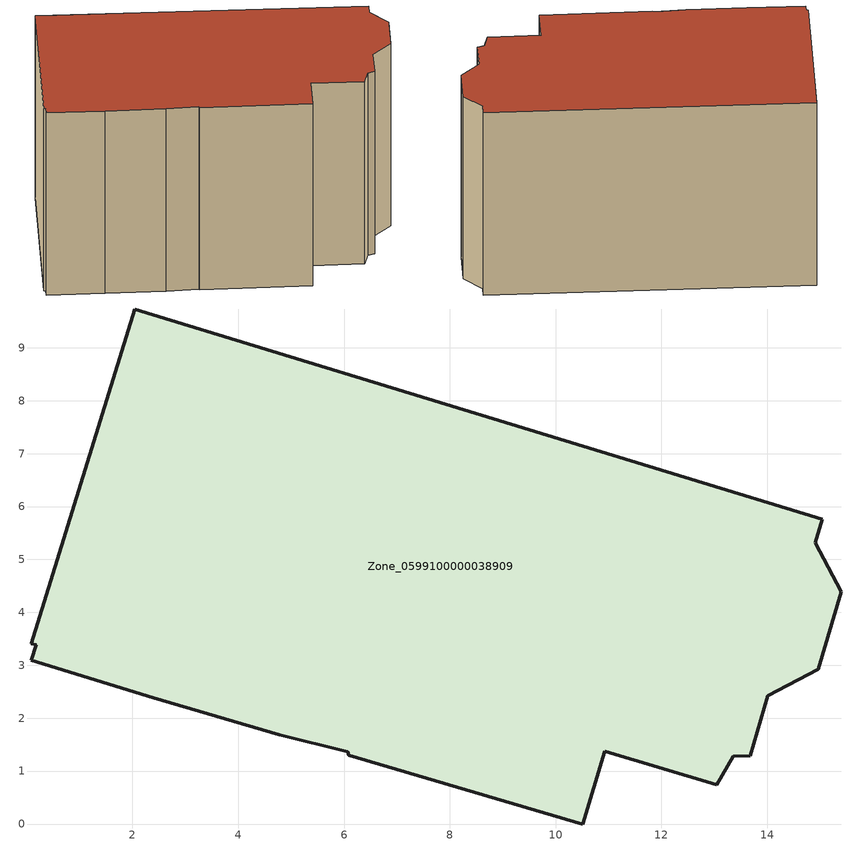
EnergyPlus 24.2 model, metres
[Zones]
Zone_0599100000038909
 floor ground (C_G): 0.09,3.1 0.18,3.39 0.09,3.4 2.04,9.73 15.04,5.76 14.91,5.32 15.4,4.39 14.96,2.93 14.01,2.43 13.68,1.29 13.36,1.28 13.04,0.74 10.93,1.38 10.52,0 6.09,1.3 6.07,1.37 4.78,1.69 2.39,2.39 z0
 wall outside (C_F): 15.04,5.76 2.04,9.73 0.09,3.4 0.18,3.39 0.09,3.1 2.39,2.39 4.78,1.69 6.07,1.37 6.09,1.3 10.52,0 10.93,1.38 13.04,0.74 13.36,1.28 13.68,1.29 14.01,2.43 14.96,2.93 15.4,4.39 14.91,5.32 15.04,5.76 z0:9.04
 roof outside (C_R): 2.39,2.39 4.78,1.69 6.07,1.37 6.09,1.3 10.52,0 10.93,1.38 13.04,0.74 13.36,1.28 13.68,1.29 14.01,2.43 14.96,2.93 15.4,4.39 14.91,5.32 15.04,5.76 2.04,9.73 0.09,3.4 0.18,3.39 0.09,3.1 z9.04
[BUILDING]
Pand.0599100000038909: North Axis=0; Terrain=City; Loads Convergence Tolerance Value=0.04; Temperature Convergence Tolerance Value=0.4; Solar Distribution=FullExterior; Maximum Number of Warmup Days=25; Minimum Number of Warmup Days=1
[Site:Location]
Rotterdam.The.Hague.AP_ZH_NLD Design_Conditions: Latitude=51.96; Longitude=4.45; Time Zone=1; Elevation=-4.5
[SITE:GROUNDTEMPERATURE:BUILDINGSURFACE]
18, 18, 18, 18, 18, 18, 18, 18, 18, 18, 18, 18
[MATERIAL] Thermal Absorptance=0.9; Solar Absorptance=0.7; Visible Absorptance=0.7
Name | Roughness | Thickness | Conductivity | Density | Specific Heat
G.TC.1946 | MediumSmooth | 0.15 | 1 | 540 | 1210
F.TC.1946 | Rough | 0.3 | 0.857143 | 1920 | 840
R.TC.1946 | MediumRough | 0.2 | 0.909091 | 1500 | 1000
[CONSTRUCTION]
C_G: G.TC.1946
C_F: F.TC.1946
C_R: R.TC.1946
[ZONE]
Zone_0599100000038909: Type=1; Multiplier=1; Ceiling Height=Autocalculate; Volume=Autocalculate; Floor Area=autocalculate; Part of Total Floor Area=Yes
[ZONEINFILTRATION:DESIGNFLOWRATE]
Infil_Zone_0599100000038909: Zone or ZoneList or Space or SpaceList=Zone_0599100000038909; Schedule=AlwaysOn; Design Flow Rate Calculation Method=Flow/Area; Flow Rate per Floor Area=0.003; Constant Term Coefficient=1; Temperature Term Coefficient=0; Velocity Term Coefficient=0; Velocity Squared Term Coefficient=0
[HVACTEMPLATE:ZONE:IDEALLOADSAIRSYSTEM]
Zone_0599100000038909: Maximum Heating Supply Air Temperature=50; Minimum Cooling Supply Air Temperature=13; Maximum Heating Supply Air Humidity Ratio=0.0156; Minimum Cooling Supply Air Humidity Ratio=0.0077; Heating Limit=NoLimit; Cooling Limit=NoLimit; Dehumidification Control Type=ConstantSensibleHeatRatio; Cooling Sensible Heat Ratio=0.7; Dehumidification Setpoint=60; Humidification Control Type=None; Humidification Setpoint=30; Outdoor Air Method=None; Outdoor Air Flow Rate per Person=0.00944; Outdoor Air Flow Rate per Zone Floor Area=0; Outdoor Air Flow Rate per Zone=0; Demand Controlled Ventilation Type=None; Outdoor Air Economizer Type=NoEconomizer; Heat Recovery Type=None; Sensible Heat Recovery Effectiveness=0.7; Latent Heat Recovery Effectiveness=0.65
[ZONECONTROL:THERMOSTAT]
ThermostatControl_Zone_0599100000038909: Zone or ZoneList=Zone_0599100000038909; Control Type Schedule=DualSetpointControlType; Control 1=Thermostat_Zone_0599100000038909; Temperature Difference Between Cutout And Setpoint=0
[THERMOSTATSETPOINT:DUALSETPOINT]
Thermostat_Zone_0599100000038909: Heating Setpoint Temperature Schedule=HeatingSetpoint_Zone_0599100000038909; Cooling Setpoint Temperature Schedule=CoolingSetpoint_Zone_0599100000038909
[SCHEDULE:COMPACT]
HeatingSetpoint_Zone_0599100000038909: Through: 12/31, For: AllDays, Until: 24:00, 21
CoolingSetpoint_Zone_0599100000038909: Through: 12/31, For: AllDays, Until: 24:00, 24
DualSetpointControlType: Through: 12/31, For: AllDays, Until: 24:00, 4
AlwaysOn: Through: 12/31, For: AllDays, Until: 24:00, 1
